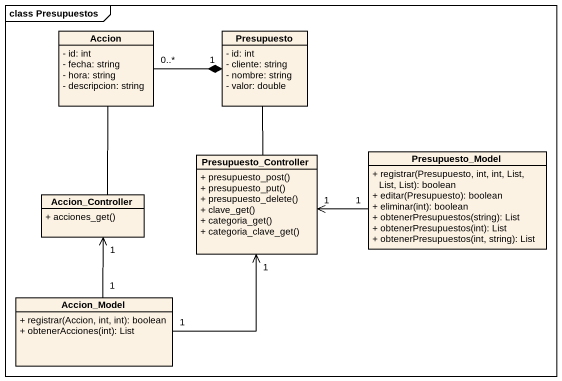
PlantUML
@startuml
mainframe class Presupuestos
hide circle
hide empty members
skinparam classAttributeIconSize 0
class Accion {
  - id: int
  - fecha: string
  - hora: string
  - descripcion: string
}
class Presupuesto {
  - id: int
  - cliente: string
  - nombre: string
  - valor: double
}
class Presupuesto_Controller {
  + presupuesto_post()
  + presupuesto_put()
  + presupuesto_delete()
  + clave_get()
  + categoria_get()
  + categoria_clave_get()
}
class Presupuesto_Model {
  + registrar(Presupuesto, int, int, List, List, List): boolean
  + editar(Presupuesto): boolean
  + eliminar(int): boolean
  + obtenerPresupuestos(string): List
  + obtenerPresupuestos(int): List
  + obtenerPresupuestos(int, string): List
}
class Accion_Controller {
  + acciones_get()
}
class Accion_Model {
  + registrar(Accion, int, int): boolean
  + obtenerAcciones(int): List
}
Accion "0..*" -right-* "1" Presupuesto
Accion -- Accion_Controller
Presupuesto -- Presupuesto_Controller
Presupuesto_Model "1" -left-> "1" Presupuesto_Controller
Accion_Model "1" -up-> "1" Presupuesto_Controller
Accion_Model "1" -up-> "1" Accion_Controller
@enduml
